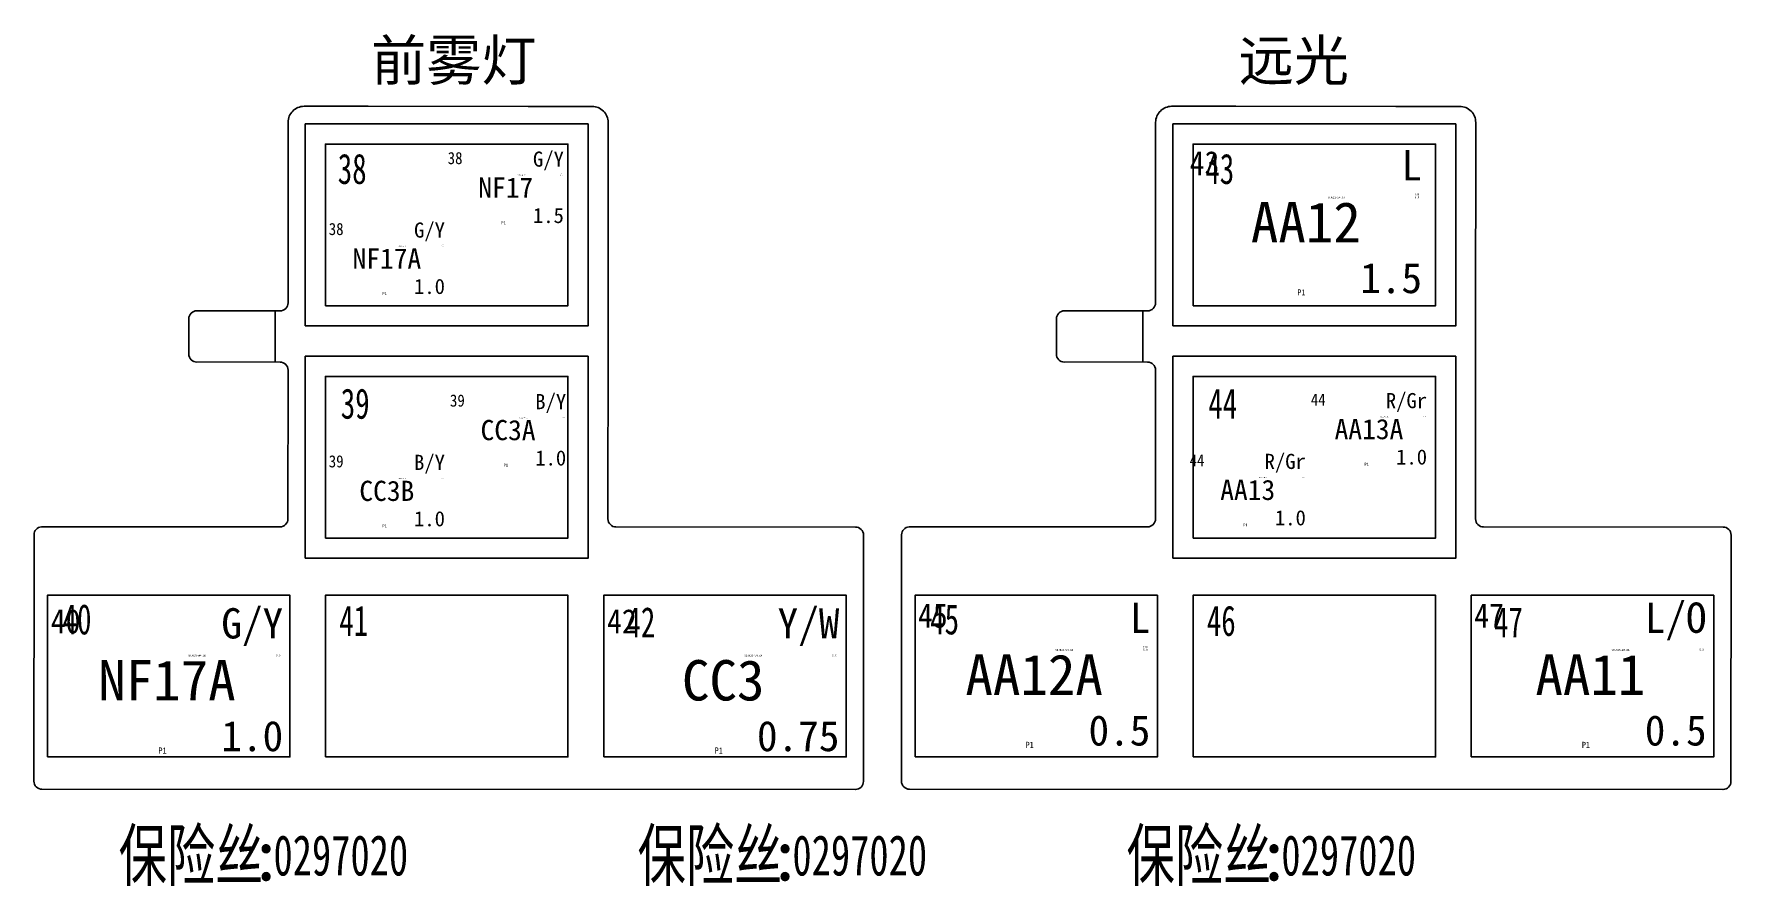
# Model space of a CAD drawing. Header units: millimetres. Extents: x -2653 to 6698, y -4403 to -42.
# Drawn here: x -1337.2 to -1253.2, y -793.9 to -751.8 of the extents above; entities that cross this region are included whole.
import ezdxf
from ezdxf.enums import TextEntityAlignment as Align

# ---------------------------------------------------------------- set-up
doc = ezdxf.new("R2010")
doc.units = ezdxf.units.MM
doc.header["$MEASUREMENT"] = 0
for name, color, linetype in [('文字', 3, 'Continuous'), ('轮廓线', 7, 'Continuous'), ('附件-供应商', 43, 'Continuous'), ('附件-名称', 53, 'Continuous'), ('附件-数量', 21, 'Continuous'), ('附件-编码', 52, 'Continuous')]:
    doc.layers.add(name, color=color, linetype=linetype)
for name, color, linetype, plot in [('附件-不打印', 2, 'Continuous', False), ('隐藏-剥皮长度', 2, 'Continuous', False), ('隐藏-加余量', 1, 'Continuous', False), ('隐藏-备注', 1, 'Continuous', False), ('隐藏-孔位', 1, 'Continuous', False), ('隐藏-对应端子', 2, 'Continuous', False), ('隐藏-规格', 1, 'Continuous', False), ('隐藏-辅助信息', 3, 'Continuous', False), ('隐藏-防水栓', 2, 'Continuous', False)]:
    doc.layers.add(name, color=color, linetype=linetype, plot=plot)
doc.styles.add('CL', font='', dxfattribs={"height": 2})
doc.styles.get("Standard").update_dxf_attribs({"font": 'txt', "bigfont": 'gbcbig.shx'})
doc.styles.add('灯泡', font='', dxfattribs={"width": 0.7})
doc.styles.get('CL').set_extended_font_data('SimSun')
doc.styles.get('灯泡').set_extended_font_data('NSimSun')

# ---------------------------------------------------------------- blocks, each defined once
blk = doc.blocks.new('BX22012-1成')
at = {"color": 0, "lineweight": -3, "ltscale": 0.0792}
for p, q in [((921.52, 145.901), (918.352, 145.899)), ((964.46, 145.901), (961.292, 145.899))]:
    blk.add_line(p, q, dxfattribs=at)
at = {"color": 0, "lineweight": -3, "ltscale": 0.198}
for p, q in [((929.44, 145.898), (921.52, 145.901)), ((972.38, 145.898), (964.46, 145.901))]:
    blk.add_line(p, q, dxfattribs=at)
at = {"color": 0, "lineweight": -3, "ltscale": 0.079195}
for p, q in [((932.607, 145.894), (929.44, 145.898)), ((975.548, 145.894), (972.38, 145.898))]:
    blk.add_line(p, q, dxfattribs=at)
at = {"color": 0, "lineweight": -3, "ltscale": 0.189884}
for p, q in [((917.559, 145.108), (917.557, 136.971)), ((960.5, 145.108), (960.498, 136.971))]:
    blk.add_line(p, q, dxfattribs=at)
at = {"color": 0, "lineweight": -3, "ltscale": 0.249284}
for p, q in [((933.396, 134.59), (933.399, 145.102)), ((976.337, 134.59), (976.34, 145.102))]:
    blk.add_line(p, q, dxfattribs=at)
at = {"color": 0, "lineweight": -3, "ltscale": 0.019995}
for p, q in [((917.557, 136.971), (917.556, 136.171)), ((960.498, 136.971), (960.497, 136.171))]:
    blk.add_line(p, q, dxfattribs=at)
at = {"color": 0, "lineweight": -3, "ltscale": 0.043559}
for p, q in [((912.646, 135.381), (912.645, 133.638)), ((955.587, 135.381), (955.586, 133.638))]:
    blk.add_line(p, q, dxfattribs=at)
at = {"color": 0, "lineweight": -3, "ltscale": 0.09702}
for p, q in [((916.923, 135.775), (913.042, 135.777)), ((959.863, 135.775), (955.983, 135.777))]:
    blk.add_line(p, q, dxfattribs=at)
at = {"color": 0, "lineweight": -3, "ltscale": 0.063359}
for p, q in [((916.922, 133.246), (916.923, 135.781)), ((959.863, 133.246), (959.863, 135.781))]:
    blk.add_line(p, q, dxfattribs=at)
at = {"color": 0, "lineweight": -3, "ltscale": 0.005941}
for p, q in [((916.923, 135.775), (917.16, 135.775)), ((959.863, 135.775), (960.101, 135.775)), ((916.922, 133.244), (917.16, 133.241)), ((959.863, 133.244), (960.1, 133.241))]:
    blk.add_line(p, q, dxfattribs=at)
at = {"color": 0, "lineweight": -3, "ltscale": 0.227895}
for p, q in [((933.393, 125.474), (933.396, 134.59)), ((976.334, 125.474), (976.337, 134.59))]:
    blk.add_line(p, q, dxfattribs=at)
at = {"color": 0, "lineweight": -3, "ltscale": 0.097021}
for p, q in [((913.041, 133.242), (916.922, 133.246)), ((955.982, 133.242), (959.863, 133.246))]:
    blk.add_line(p, q, dxfattribs=at)
at = {"color": 0, "lineweight": -3, "ltscale": 0.184138}
for p, q in [((917.555, 132.845), (917.553, 125.479)), ((960.496, 132.845), (960.494, 125.479))]:
    blk.add_line(p, q, dxfattribs=at)
at = {"color": 0, "lineweight": -3, "ltscale": 0.304921}
for p, q in [((904.984, 124.688), (904.98, 112.491)), ((947.925, 124.688), (947.92, 112.491))]:
    blk.add_line(p, q, dxfattribs=at)
at = {"color": 0, "lineweight": -3, "ltscale": 0.06732}
for p, q in [((917.157, 125.083), (914.464, 125.084)), ((960.097, 125.083), (957.405, 125.084))]:
    blk.add_line(p, q, dxfattribs=at)
at = {"color": 0, "lineweight": -3, "ltscale": 0.134639}
for p, q in [((945.643, 125.076), (933.789, 125.077)), ((988.584, 125.076), (976.729, 125.077))]:
    blk.add_line(p, q, dxfattribs=at)
at = {"color": 0, "lineweight": -3}
for p, q in [((905.375, 112.095), (945.652, 112.087)), ((948.316, 112.095), (988.593, 112.087))]:
    blk.add_line(p, q, dxfattribs=at)
for points in [[(919.41, 136.026), (931.41, 136.026), (931.41, 144.026), (919.41, 144.026)], [(962.351, 136.026), (974.351, 136.026), (974.351, 144.026), (962.351, 144.026)], [(919.41, 124.526), (931.41, 124.526), (931.41, 132.526), (919.41, 132.526)], [(962.351, 124.526), (974.351, 124.526), (974.351, 132.526), (962.351, 132.526)], [(905.65, 113.694), (917.65, 113.694), (917.65, 121.694), (905.65, 121.694)], [(919.41, 113.694), (931.41, 113.694), (931.41, 121.694), (919.41, 121.694)], [(933.182, 113.694), (945.182, 113.694), (945.182, 121.694), (933.182, 121.694)], [(948.59, 113.694), (960.59, 113.694), (960.59, 121.694), (948.59, 121.694)], [(962.351, 113.694), (974.351, 113.694), (974.351, 121.694), (962.351, 121.694)], [(976.122, 113.694), (988.122, 113.694), (988.122, 121.694), (976.122, 121.694)]]:
    blk.add_lwpolyline(points, close=True, dxfattribs=at)
for centre, radius, start, end in [((918.351, 145.107), 0.792, 89.98037, 179.98038), ((932.607, 145.102), 0.792, 359.98039, 89.99397), ((961.292, 145.107), 0.792, 89.98037, 179.98038), ((975.548, 145.102), 0.792, 359.98039, 89.99397), ((917.16, 136.171), 0.396, 269.98038, 359.98039), ((960.101, 136.171), 0.396, 269.98038, 359.98039), ((913.042, 135.381), 0.396, 89.98037, 179.98038), ((955.983, 135.381), 0.396, 89.98037, 179.98038), ((913.041, 133.638), 0.396, 179.98038, 269.98038), ((955.982, 133.638), 0.396, 179.98038, 269.98038), ((917.159, 132.845), 0.396, 359.98039, 89.98037), ((960.1, 132.845), 0.396, 359.98039, 89.98037), ((917.157, 125.479), 0.396, 269.98038, 359.98039), ((933.789, 125.473), 0.396, 179.98038, 269.98038), ((960.098, 125.479), 0.396, 269.98038, 359.98039), ((976.73, 125.473), 0.396, 179.98038, 269.98038), ((905.38, 124.688), 0.396, 94.04068, 179.98038), ((945.643, 124.68), 0.396, 359.98039, 89.98037), ((948.321, 124.688), 0.396, 94.04068, 179.98038), ((988.583, 124.68), 0.396, 359.98039, 89.98037), ((905.376, 112.491), 0.396, 179.98038, 269.98038), ((945.639, 112.483), 0.396, 269.98038, 359.98039), ((948.316, 112.491), 0.396, 179.98038, 269.98038), ((988.579, 112.483), 0.396, 269.98038, 359.98039)]:
    blk.add_arc(centre, radius, start, end, dxfattribs=at)
at = {"layer": '轮廓线', "color": 0, "lineweight": -3}
for p, q in [((917.157, 125.083), (905.352, 125.083)), ((946.035, 112.483), (946.039, 124.68)), ((960.097, 125.083), (948.293, 125.083)), ((988.975, 112.483), (988.979, 124.68))]:
    blk.add_line(p, q, dxfattribs=at)
for points in [[(918.41, 135.026), (932.41, 135.026), (932.41, 145.026), (918.41, 145.026)], [(961.351, 135.026), (975.351, 135.026), (975.351, 145.026), (961.351, 145.026)], [(918.41, 123.526), (932.41, 123.526), (932.41, 133.526), (918.41, 133.526)], [(961.351, 123.526), (975.351, 123.526), (975.351, 133.526), (961.351, 133.526)]]:
    blk.add_lwpolyline(points, close=True, dxfattribs=at)
at = {"color": 0, "lineweight": -3, "char_height": 1.5, "width": 3.6791, "attachment_point": 1, "style": '灯泡'}
for s, insert in [('38', (920.018, 143.555)), ('43', (962.959, 143.555)), ('39', (920.166, 131.936)), ('44', (963.107, 131.936)), ('40', (906.399, 121.26)), ('41', (920.092, 121.186)), ('42', (934.304, 121.112)), ('45', (949.339, 121.26)), ('46', (963.033, 121.186)), ('47', (977.245, 121.112))]:
    blk.add_mtext(s, dxfattribs=dict(at, insert=insert))
blk = doc.blocks.new('电线2')
at = {"layer": '轮廓线', "color": 7, "style": 'CL', "flags": 4}
for tag, p in [('颜色', (5.879, 2.803)), ('线径', (5.879, -2.776))]:
    blk.add_attdef(tag, text='', height=1.5, dxfattribs=at).set_placement(p, align=Align.MIDDLE_RIGHT)
blk.add_attdef('线号', text='', height=2, dxfattribs=at).set_placement((0.127, -0.016), align=Align.MIDDLE_CENTER)
at = {"layer": '隐藏-剥皮长度', "color": 2, "style": 'CL', "width": 0.9, "flags": 4}
blk.add_attdef('剥皮', text='', height=0.1, dxfattribs=at).set_placement((5.742, 1.222), align=Align.MIDDLE_RIGHT)
at = {"layer": '隐藏-加余量', "color": 1, "style": 'CL', "width": 0.9, "flags": 4}
blk.add_attdef('加余量', text='', height=0.1, dxfattribs=at).set_placement((5.742, 1.362), align=Align.MIDDLE_RIGHT)
at = {"layer": '隐藏-备注', "color": 1, "style": 'CL', "width": 0.9, "flags": 5}
blk.add_attdef('备注', text='', height=0.1, dxfattribs=at).set_placement((3.704, -1.38), align=Align.MIDDLE_CENTER)
at = {"layer": '隐藏-孔位', "color": 6, "style": 'CL', "width": 0.9, "flags": 4}
blk.add_attdef('孔位', text='', height=1.2, dxfattribs=at).set_placement((-5.625, 2.907), align=Align.MIDDLE_LEFT)
at = {"layer": '隐藏-对应端子', "color": 2, "style": 'CL', "width": 0.9, "flags": 4}
blk.add_attdef('对应簧片', text='', height=0.1, dxfattribs=at).set_placement((2.055, 1.208), align=Align.MIDDLE_RIGHT)
at = {"layer": '隐藏-规格', "color": 1, "style": 'CL', "width": 0.9, "flags": 5}
blk.add_attdef('规格', text='', height=0.2, dxfattribs=at).set_placement((5.742, -1.391), align=Align.MIDDLE_RIGHT)
at = {"layer": '隐藏-辅助信息', "color": 3, "style": 'CL', "width": 0.9, "flags": 5}
for tag, p in [('供方编码', (3.704, 1.236)), ('编码', (3.704, 1.37))]:
    blk.add_attdef(tag, text='', height=0.1, dxfattribs=at).set_placement(p, align=Align.MIDDLE_CENTER)
at = {"layer": '隐藏-辅助信息', "color": 2, "style": 'CL', "width": 0.9, "flags": 5}
for tag, p in [('辅助', (3.704, 1.511)), ('标识管', (3.704, -1.138))]:
    blk.add_attdef(tag, text='', height=0.1, dxfattribs=at).set_placement(p, align=Align.MIDDLE_CENTER)
at = {"layer": '隐藏-辅助信息', "color": 3, "style": 'CL', "width": 0.9, "flags": 5}
for tag, p in [('线种', (2.055, -1.261)), ('工位', (2.055, -1.38))]:
    blk.add_attdef(tag, text='', height=0.1, dxfattribs=at).set_placement(p, align=Align.MIDDLE_RIGHT)
at = {"layer": '隐藏-辅助信息', "color": 1, "style": 'CL', "width": 0.9, "flags": 5}
blk.add_attdef('选项', text='', height=0.1, dxfattribs=at).set_placement((3.704, -1.261), align=Align.MIDDLE_CENTER)
at = {"layer": '隐藏-辅助信息', "color": 4, "style": 'CL', "width": 0.9, "flags": 4}
blk.add_attdef('位置', text='', height=0.3, dxfattribs=at).set_placement((-0.094, -3.491), align=Align.MIDDLE_CENTER)
at = {"layer": '隐藏-防水栓', "color": 2, "style": 'CL', "width": 0.9, "flags": 4}
blk.add_attdef('防水栓', text='', height=0.1, dxfattribs=at).set_placement((2.055, 1.362), align=Align.MIDDLE_RIGHT)
blk = doc.blocks.new('附件')
at = {"layer": '文字', "color": 3, "style": 'CL'}
blk.add_text(':', height=2.5, dxfattribs=at).set_placement((-3.788, -0.382), align=Align.MIDDLE_CENTER)
at = {"layer": '附件-不打印', "color": 3, "style": 'CL', "width": 0.7, "flags": 5}
for tag, p in [('供方编码', (-8.485, -1.616)), ('范围', (-8.485, -1.318)), ('工位', (-6.896, -1.318)), ('位置', (-5.306, -1.318))]:
    blk.add_attdef(tag, text='', height=0.2, dxfattribs=at).set_placement(p, align=Align.MIDDLE_CENTER)
at = {"layer": '附件-不打印', "color": 1, "style": 'CL'}
for tag, width, flags, p in [('选项', 0.7, 13, (-6.896, -1.616)), ('备注', 0.7, 5, (-5.306, -1.616)), ('规格', 0.7, 5, (-3.717, -1.616)), ('单位', 0.6, 1, (-3.717, -1.318))]:
    blk.add_attdef(tag, text='', height=0.2, dxfattribs=dict(at, width=width, flags=flags)).set_placement(p, align=Align.MIDDLE_CENTER)
at = {"layer": '附件-供应商', "color": 3, "style": 'CL', "width": 0.7, "flags": 8}
blk.add_attdef('供应商', text='', height=2.5, dxfattribs=at).set_placement((-13.399, -0.419), align=Align.MIDDLE_RIGHT)
at = {"layer": '附件-名称', "color": 3, "style": 'CL', "width": 0.7, "flags": 4}
blk.add_attdef('名称', text='', height=2.5, dxfattribs=at).set_placement((-3.92, -0.382), align=Align.MIDDLE_RIGHT)
at = {"layer": '附件-数量', "color": 2, "style": 'CL', "width": 0.7, "flags": 2}
blk.add_attdef('*', text='', height=1, dxfattribs=at).set_placement((15.719, -0.382), align=Align.MIDDLE_CENTER)
at = {"layer": '附件-数量', "color": 2, "style": 'CL', "width": 0.7, "flags": 4}
blk.add_attdef('数量', text='', height=1.2, dxfattribs=at).set_placement((16.072, -0.382), align=Align.MIDDLE_LEFT)
at = {"layer": '附件-编码', "color": 2, "style": 'CL', "width": 0.7, "flags": 4}
blk.add_attdef('编码', text='', height=2.5, dxfattribs=at).set_placement((-3.651, -0.382), align=Align.MIDDLE_LEFT)

msp = doc.modelspace()

# ---------------------------------------------------------------- block references
msp.add_blockref('BX22012-1成', (-2242.141, -901.243))
at = {"lineweight": -3}
ref = msp.add_blockref('电线2', (-1313.871, -759.358), dxfattribs=dict(at, xscale=0.5, yscale=0.5, zscale=0.5))
ref.add_attrib('线号', 'NF17', dxfattribs={"layer": '轮廓线', "color": 7, "height": 1, "style": 'CL'}).set_placement((-1313.808, -759.366), align=Align.MIDDLE_CENTER)
ref.add_attrib('线径', '1.5', dxfattribs={"layer": '轮廓线', "color": 7, "height": 0.75, "style": 'CL'}).set_placement((-1310.932, -760.746), align=Align.MIDDLE_RIGHT)
ref.add_attrib('颜色', 'G/Y', dxfattribs={"layer": '轮廓线', "color": 7, "height": 0.75, "style": 'CL'}).set_placement((-1310.932, -757.956), align=Align.MIDDLE_RIGHT)
ref.add_attrib('孔位', '38', dxfattribs={"layer": '隐藏-孔位', "color": 6, "height": 0.6, "style": 'CL', "width": 0.9}).set_placement((-1316.683, -757.905), align=Align.MIDDLE_LEFT)
ref.add_attrib('剥皮', '5.0', dxfattribs={"layer": '隐藏-剥皮长度', "color": 2, "height": 0.05, "style": 'CL', "width": 0.9}).set_placement((-1311, -758.747), align=Align.MIDDLE_RIGHT)
ref.add_attrib('对应簧片', 'DJ621-W6.3C', dxfattribs={"layer": '隐藏-对应端子', "color": 2, "height": 0.05, "style": 'CL', "width": 0.9}).set_placement((-1312.843, -758.754), align=Align.MIDDLE_RIGHT)
ref.add_attrib('加余量', '100', dxfattribs={"layer": '隐藏-加余量', "color": 1, "height": 0.05, "style": 'CL', "width": 0.9}).set_placement((-1311, -758.677), align=Align.MIDDLE_RIGHT)
ref.add_attrib('位置', 'P1', dxfattribs={"layer": '隐藏-辅助信息', "color": 4, "height": 0.15, "style": 'CL', "width": 0.9}).set_placement((-1313.918, -761.103), align=Align.MIDDLE_CENTER)
ref = msp.add_blockref('电线2', (-1274.335, -761.066), dxfattribs=at)
ref.add_attrib('线号', 'AA12', dxfattribs={"layer": '轮廓线', "color": 7, "height": 2, "style": 'CL'}).set_placement((-1274.208, -761.082), align=Align.MIDDLE_CENTER)
ref.add_attrib('线径', '1.5', dxfattribs={"layer": '轮廓线', "color": 7, "height": 1.5, "style": 'CL'}).set_placement((-1268.456, -763.842), align=Align.MIDDLE_RIGHT)
ref.add_attrib('颜色', 'L', dxfattribs={"layer": '轮廓线', "color": 7, "height": 1.5, "style": 'CL'}).set_placement((-1268.456, -758.262), align=Align.MIDDLE_RIGHT)
ref.add_attrib('孔位', '43', dxfattribs={"layer": '隐藏-孔位', "color": 6, "height": 1.2, "style": 'CL', "width": 0.9}).set_placement((-1279.959, -758.159), align=Align.MIDDLE_LEFT)
ref.add_attrib('剥皮', '5.0', dxfattribs={"layer": '隐藏-剥皮长度', "color": 2, "height": 0.1, "style": 'CL', "width": 0.9}).set_placement((-1268.593, -759.844), align=Align.MIDDLE_RIGHT)
ref.add_attrib('对应簧片', 'DJ621-W6.3B', dxfattribs={"layer": '隐藏-对应端子', "color": 2, "height": 0.1, "style": 'CL', "width": 0.9}).set_placement((-1272.279, -759.858), align=Align.MIDDLE_RIGHT)
ref.add_attrib('加余量', '100', dxfattribs={"layer": '隐藏-加余量', "color": 1, "height": 0.1, "style": 'CL', "width": 0.9}).set_placement((-1268.593, -759.704), align=Align.MIDDLE_RIGHT)
ref.add_attrib('位置', 'P1', dxfattribs={"layer": '隐藏-辅助信息', "color": 4, "height": 0.3, "style": 'CL', "width": 0.9}).set_placement((-1274.429, -764.556), align=Align.MIDDLE_CENTER)
ref = msp.add_blockref('电线2', (-1319.757, -762.87), dxfattribs=dict(at, xscale=0.5, yscale=0.5, zscale=0.5))
ref.add_attrib('线号', 'NF17A', dxfattribs={"layer": '轮廓线', "color": 7, "height": 1, "style": 'CL'}).set_placement((-1319.694, -762.878), align=Align.MIDDLE_CENTER)
ref.add_attrib('线径', '1.0', dxfattribs={"layer": '轮廓线', "color": 7, "height": 0.75, "style": 'CL'}).set_placement((-1316.818, -764.258), align=Align.MIDDLE_RIGHT)
ref.add_attrib('颜色', 'G/Y', dxfattribs={"layer": '轮廓线', "color": 7, "height": 0.75, "style": 'CL'}).set_placement((-1316.818, -761.468), align=Align.MIDDLE_RIGHT)
ref.add_attrib('孔位', '38', dxfattribs={"layer": '隐藏-孔位', "color": 6, "height": 0.6, "style": 'CL', "width": 0.9}).set_placement((-1322.57, -761.416), align=Align.MIDDLE_LEFT)
ref.add_attrib('剥皮', '5.0', dxfattribs={"layer": '隐藏-剥皮长度', "color": 2, "height": 0.05, "style": 'CL', "width": 0.9}).set_placement((-1316.886, -762.259), align=Align.MIDDLE_RIGHT)
ref.add_attrib('对应簧片', 'DJ621-W6.3C', dxfattribs={"layer": '隐藏-对应端子', "color": 2, "height": 0.05, "style": 'CL', "width": 0.9}).set_placement((-1318.73, -762.266), align=Align.MIDDLE_RIGHT)
ref.add_attrib('加余量', '100', dxfattribs={"layer": '隐藏-加余量', "color": 1, "height": 0.05, "style": 'CL', "width": 0.9}).set_placement((-1316.886, -762.189), align=Align.MIDDLE_RIGHT)
ref.add_attrib('位置', 'P1', dxfattribs={"layer": '隐藏-辅助信息', "color": 4, "height": 0.15, "style": 'CL', "width": 0.9}).set_placement((-1319.804, -764.615), align=Align.MIDDLE_CENTER)
ref = msp.add_blockref('电线2', (-1313.757, -771.361), dxfattribs=dict(at, xscale=0.5, yscale=0.5, zscale=0.5))
ref.add_attrib('线号', 'CC3A', dxfattribs={"layer": '轮廓线', "color": 7, "height": 1, "style": 'CL'}).set_placement((-1313.694, -771.37), align=Align.MIDDLE_CENTER)
ref.add_attrib('线径', '1.0', dxfattribs={"layer": '轮廓线', "color": 7, "height": 0.75, "style": 'CL'}).set_placement((-1310.818, -772.749), align=Align.MIDDLE_RIGHT)
ref.add_attrib('颜色', 'B/Y', dxfattribs={"layer": '轮廓线', "color": 7, "height": 0.75, "style": 'CL'}).set_placement((-1310.818, -769.96), align=Align.MIDDLE_RIGHT)
ref.add_attrib('孔位', '39', dxfattribs={"layer": '隐藏-孔位', "color": 6, "height": 0.6, "style": 'CL', "width": 0.9}).set_placement((-1316.57, -769.908), align=Align.MIDDLE_LEFT)
ref.add_attrib('剥皮', '5.0', dxfattribs={"layer": '隐藏-剥皮长度', "color": 2, "height": 0.05, "style": 'CL', "width": 0.9}).set_placement((-1310.886, -770.751), align=Align.MIDDLE_RIGHT)
ref.add_attrib('对应簧片', 'DJ621-W6.3C', dxfattribs={"layer": '隐藏-对应端子', "color": 2, "height": 0.05, "style": 'CL', "width": 0.9}).set_placement((-1312.73, -770.757), align=Align.MIDDLE_RIGHT)
ref.add_attrib('位置', 'P1', dxfattribs={"layer": '隐藏-辅助信息', "color": 4, "height": 0.15, "style": 'CL', "width": 0.9}).set_placement((-1313.804, -773.107), align=Align.MIDDLE_CENTER)
ref = msp.add_blockref('电线2', (-1271.148, -771.313), dxfattribs=dict(at, xscale=0.5, yscale=0.5, zscale=0.5))
ref.add_attrib('线号', 'AA13A', dxfattribs={"layer": '轮廓线', "color": 7, "height": 1, "style": 'CL'}).set_placement((-1271.084, -771.321), align=Align.MIDDLE_CENTER)
ref.add_attrib('线径', '1.0', dxfattribs={"layer": '轮廓线', "color": 7, "height": 0.75, "style": 'CL'}).set_placement((-1268.208, -772.701), align=Align.MIDDLE_RIGHT)
ref.add_attrib('颜色', 'R/Gr', dxfattribs={"layer": '轮廓线', "color": 7, "height": 0.75, "style": 'CL'}).set_placement((-1268.208, -769.911), align=Align.MIDDLE_RIGHT)
ref.add_attrib('孔位', '44', dxfattribs={"layer": '隐藏-孔位', "color": 6, "height": 0.6, "style": 'CL', "width": 0.9}).set_placement((-1273.96, -769.86), align=Align.MIDDLE_LEFT)
ref.add_attrib('剥皮', '5.0', dxfattribs={"layer": '隐藏-剥皮长度', "color": 2, "height": 0.05, "style": 'CL', "width": 0.9}).set_placement((-1268.277, -770.702), align=Align.MIDDLE_RIGHT)
ref.add_attrib('对应簧片', 'DJ621-W6.3C', dxfattribs={"layer": '隐藏-对应端子', "color": 2, "height": 0.05, "style": 'CL', "width": 0.9}).set_placement((-1270.12, -770.709), align=Align.MIDDLE_RIGHT)
ref.add_attrib('位置', 'P1', dxfattribs={"layer": '隐藏-辅助信息', "color": 4, "height": 0.15, "style": 'CL', "width": 0.9}).set_placement((-1271.195, -773.058), align=Align.MIDDLE_CENTER)
ref = msp.add_blockref('电线2', (-1319.757, -774.37), dxfattribs=dict(at, xscale=0.5, yscale=0.5, zscale=0.5))
ref.add_attrib('线号', 'CC3B', dxfattribs={"layer": '轮廓线', "color": 7, "height": 1, "style": 'CL'}).set_placement((-1319.694, -774.378), align=Align.MIDDLE_CENTER)
ref.add_attrib('线径', '1.0', dxfattribs={"layer": '轮廓线', "color": 7, "height": 0.75, "style": 'CL'}).set_placement((-1316.818, -775.758), align=Align.MIDDLE_RIGHT)
ref.add_attrib('颜色', 'B/Y', dxfattribs={"layer": '轮廓线', "color": 7, "height": 0.75, "style": 'CL'}).set_placement((-1316.818, -772.968), align=Align.MIDDLE_RIGHT)
ref.add_attrib('孔位', '39', dxfattribs={"layer": '隐藏-孔位', "color": 6, "height": 0.6, "style": 'CL', "width": 0.9}).set_placement((-1322.57, -772.916), align=Align.MIDDLE_LEFT)
ref.add_attrib('剥皮', '5.0', dxfattribs={"layer": '隐藏-剥皮长度', "color": 2, "height": 0.05, "style": 'CL', "width": 0.9}).set_placement((-1316.886, -773.759), align=Align.MIDDLE_RIGHT)
ref.add_attrib('对应簧片', 'DJ621-W6.3C', dxfattribs={"layer": '隐藏-对应端子', "color": 2, "height": 0.05, "style": 'CL', "width": 0.9}).set_placement((-1318.73, -773.766), align=Align.MIDDLE_RIGHT)
ref.add_attrib('位置', 'P1', dxfattribs={"layer": '隐藏-辅助信息', "color": 4, "height": 0.15, "style": 'CL', "width": 0.9}).set_placement((-1319.804, -776.115), align=Align.MIDDLE_CENTER)
ref = msp.add_blockref('电线2', (-1277.148, -774.322), dxfattribs=dict(at, xscale=0.5, yscale=0.5, zscale=0.5))
ref.add_attrib('线号', 'AA13', dxfattribs={"layer": '轮廓线', "color": 7, "height": 1, "style": 'CL'}).set_placement((-1277.084, -774.33), align=Align.MIDDLE_CENTER)
ref.add_attrib('线径', '1.0', dxfattribs={"layer": '轮廓线', "color": 7, "height": 0.75, "style": 'CL'}).set_placement((-1274.208, -775.71), align=Align.MIDDLE_RIGHT)
ref.add_attrib('颜色', 'R/Gr', dxfattribs={"layer": '轮廓线', "color": 7, "height": 0.75, "style": 'CL'}).set_placement((-1274.208, -772.92), align=Align.MIDDLE_RIGHT)
ref.add_attrib('孔位', '44', dxfattribs={"layer": '隐藏-孔位', "color": 6, "height": 0.6, "style": 'CL', "width": 0.9}).set_placement((-1279.96, -772.868), align=Align.MIDDLE_LEFT)
ref.add_attrib('剥皮', '5.0', dxfattribs={"layer": '隐藏-剥皮长度', "color": 2, "height": 0.05, "style": 'CL', "width": 0.9}).set_placement((-1274.277, -773.711), align=Align.MIDDLE_RIGHT)
ref.add_attrib('对应簧片', 'DJ621-W6.3C', dxfattribs={"layer": '隐藏-对应端子', "color": 2, "height": 0.05, "style": 'CL', "width": 0.9}).set_placement((-1276.12, -773.718), align=Align.MIDDLE_RIGHT)
ref.add_attrib('位置', 'P1', dxfattribs={"layer": '隐藏-辅助信息', "color": 4, "height": 0.15, "style": 'CL', "width": 0.9}).set_placement((-1277.195, -776.067), align=Align.MIDDLE_CENTER)
ref = msp.add_blockref('电线2', (-1330.704, -783.739), dxfattribs=at)
ref.add_attrib('线号', 'NF17A', dxfattribs={"layer": '轮廓线', "color": 7, "height": 2, "style": 'CL'}).set_placement((-1330.577, -783.755), align=Align.MIDDLE_CENTER)
ref.add_attrib('线径', '1.0', dxfattribs={"layer": '轮廓线', "color": 7, "height": 1.5, "style": 'CL'}).set_placement((-1324.825, -786.514), align=Align.MIDDLE_RIGHT)
ref.add_attrib('颜色', 'G/Y', dxfattribs={"layer": '轮廓线', "color": 7, "height": 1.5, "style": 'CL'}).set_placement((-1324.825, -780.935), align=Align.MIDDLE_RIGHT)
ref.add_attrib('孔位', '40', dxfattribs={"layer": '隐藏-孔位', "color": 6, "height": 1.2, "style": 'CL', "width": 0.9}).set_placement((-1336.328, -780.832), align=Align.MIDDLE_LEFT)
ref.add_attrib('剥皮', '5.0', dxfattribs={"layer": '隐藏-剥皮长度', "color": 2, "height": 0.1, "style": 'CL', "width": 0.9}).set_placement((-1324.962, -782.517), align=Align.MIDDLE_RIGHT)
ref.add_attrib('对应簧片', 'SDJ623-W4.8B', dxfattribs={"layer": '隐藏-对应端子', "color": 2, "height": 0.1, "style": 'CL', "width": 0.9}).set_placement((-1328.648, -782.53), align=Align.MIDDLE_RIGHT)
ref.add_attrib('位置', 'P1', dxfattribs={"layer": '隐藏-辅助信息', "color": 4, "height": 0.3, "style": 'CL', "width": 0.9}).set_placement((-1330.798, -787.229), align=Align.MIDDLE_CENTER)
ref = msp.add_blockref('电线2', (-1303.172, -783.739), dxfattribs=at)
ref.add_attrib('线号', 'CC3', dxfattribs={"layer": '轮廓线', "color": 7, "height": 2, "style": 'CL'}).set_placement((-1303.045, -783.755), align=Align.MIDDLE_CENTER)
ref.add_attrib('线径', '0.75', dxfattribs={"layer": '轮廓线', "color": 7, "height": 1.5, "style": 'CL'}).set_placement((-1297.293, -786.514), align=Align.MIDDLE_RIGHT)
ref.add_attrib('颜色', 'Y/W', dxfattribs={"layer": '轮廓线', "color": 7, "height": 1.5, "style": 'CL'}).set_placement((-1297.293, -780.935), align=Align.MIDDLE_RIGHT)
ref.add_attrib('孔位', '42', dxfattribs={"layer": '隐藏-孔位', "color": 6, "height": 1.2, "style": 'CL', "width": 0.9}).set_placement((-1308.796, -780.832), align=Align.MIDDLE_LEFT)
ref.add_attrib('剥皮', '5.0', dxfattribs={"layer": '隐藏-剥皮长度', "color": 2, "height": 0.1, "style": 'CL', "width": 0.9}).set_placement((-1297.43, -782.517), align=Align.MIDDLE_RIGHT)
ref.add_attrib('对应簧片', 'SDJ623-W4.8A', dxfattribs={"layer": '隐藏-对应端子', "color": 2, "height": 0.1, "style": 'CL', "width": 0.9}).set_placement((-1301.116, -782.53), align=Align.MIDDLE_RIGHT)
ref.add_attrib('位置', 'P1', dxfattribs={"layer": '隐藏-辅助信息', "color": 4, "height": 0.3, "style": 'CL', "width": 0.9}).set_placement((-1303.266, -787.229), align=Align.MIDDLE_CENTER)
ref = msp.add_blockref('电线2', (-1287.782, -783.459), dxfattribs=at)
ref.add_attrib('线号', 'AA12A', dxfattribs={"layer": '轮廓线', "color": 7, "height": 2, "style": 'CL'}).set_placement((-1287.655, -783.476), align=Align.MIDDLE_CENTER)
ref.add_attrib('线径', '0.5', dxfattribs={"layer": '轮廓线', "color": 7, "height": 1.5, "style": 'CL'}).set_placement((-1281.903, -786.235), align=Align.MIDDLE_RIGHT)
ref.add_attrib('颜色', 'L', dxfattribs={"layer": '轮廓线', "color": 7, "height": 1.5, "style": 'CL'}).set_placement((-1281.903, -780.656), align=Align.MIDDLE_RIGHT)
ref.add_attrib('孔位', '45', dxfattribs={"layer": '隐藏-孔位', "color": 6, "height": 1.2, "style": 'CL', "width": 0.9}).set_placement((-1293.406, -780.552), align=Align.MIDDLE_LEFT)
ref.add_attrib('剥皮', '5.0', dxfattribs={"layer": '隐藏-剥皮长度', "color": 2, "height": 0.1, "style": 'CL', "width": 0.9}).set_placement((-1282.04, -782.238), align=Align.MIDDLE_RIGHT)
ref.add_attrib('对应簧片', 'SDJ623-W4.8A', dxfattribs={"layer": '隐藏-对应端子', "color": 2, "height": 0.1, "style": 'CL', "width": 0.9}).set_placement((-1285.726, -782.251), align=Align.MIDDLE_RIGHT)
ref.add_attrib('加余量', '100', dxfattribs={"layer": '隐藏-加余量', "color": 1, "height": 0.1, "style": 'CL', "width": 0.9}).set_placement((-1282.04, -782.098), align=Align.MIDDLE_RIGHT)
ref.add_attrib('位置', 'P1', dxfattribs={"layer": '隐藏-辅助信息', "color": 4, "height": 0.3, "style": 'CL', "width": 0.9}).set_placement((-1287.876, -786.95), align=Align.MIDDLE_CENTER)
ref = msp.add_blockref('电线2', (-1260.25, -783.459), dxfattribs=at)
ref.add_attrib('线号', 'AA11', dxfattribs={"layer": '轮廓线', "color": 7, "height": 2, "style": 'CL'}).set_placement((-1260.123, -783.476), align=Align.MIDDLE_CENTER)
ref.add_attrib('线径', '0.5', dxfattribs={"layer": '轮廓线', "color": 7, "height": 1.5, "style": 'CL'}).set_placement((-1254.371, -786.235), align=Align.MIDDLE_RIGHT)
ref.add_attrib('颜色', 'L/O', dxfattribs={"layer": '轮廓线', "color": 7, "height": 1.5, "style": 'CL'}).set_placement((-1254.371, -780.656), align=Align.MIDDLE_RIGHT)
ref.add_attrib('孔位', '47', dxfattribs={"layer": '隐藏-孔位', "color": 6, "height": 1.2, "style": 'CL', "width": 0.9}).set_placement((-1265.875, -780.552), align=Align.MIDDLE_LEFT)
ref.add_attrib('剥皮', '5.0', dxfattribs={"layer": '隐藏-剥皮长度', "color": 2, "height": 0.1, "style": 'CL', "width": 0.9}).set_placement((-1254.508, -782.238), align=Align.MIDDLE_RIGHT)
ref.add_attrib('对应簧片', 'SDJ623-W4.8A', dxfattribs={"layer": '隐藏-对应端子', "color": 2, "height": 0.1, "style": 'CL', "width": 0.9}).set_placement((-1258.194, -782.251), align=Align.MIDDLE_RIGHT)
ref.add_attrib('位置', 'P1', dxfattribs={"layer": '隐藏-辅助信息', "color": 4, "height": 0.3, "style": 'CL', "width": 0.9}).set_placement((-1260.344, -786.95), align=Align.MIDDLE_CENTER)
ref = msp.add_blockref('附件', (-1321.882, -792.034))
ref.add_attrib('名称', '保险丝', dxfattribs={"layer": '附件-名称', "color": 3, "height": 2.5, "style": 'CL', "width": 0.7, "flags": 4}).set_placement((-1325.806, -792.417), align=Align.MIDDLE_RIGHT)
ref.add_attrib('编码', '0297020', dxfattribs={"layer": '附件-编码', "color": 2, "height": 2, "style": 'CL', "width": 0.7, "flags": 4}).set_placement((-1325.306, -792.417), align=Align.MIDDLE_LEFT)
ref = msp.add_blockref('附件', (-1296.197, -792.034))
ref.add_attrib('名称', '保险丝', dxfattribs={"layer": '附件-名称', "color": 3, "height": 2.5, "style": 'CL', "width": 0.7, "flags": 4}).set_placement((-1300.121, -792.417), align=Align.MIDDLE_RIGHT)
ref.add_attrib('编码', '0297020', dxfattribs={"layer": '附件-编码', "color": 2, "height": 2, "style": 'CL', "width": 0.7, "flags": 4}).set_placement((-1299.621, -792.417), align=Align.MIDDLE_LEFT)
ref = msp.add_blockref('附件', (-1271.996, -792.034))
ref.add_attrib('名称', '保险丝', dxfattribs={"layer": '附件-名称', "color": 3, "height": 2.5, "style": 'CL', "width": 0.7, "flags": 4}).set_placement((-1275.92, -792.417), align=Align.MIDDLE_RIGHT)
ref.add_attrib('编码', '0297020', dxfattribs={"layer": '附件-编码', "color": 2, "height": 2, "style": 'CL', "width": 0.7, "flags": 4}).set_placement((-1275.42, -792.417), align=Align.MIDDLE_LEFT)

# ---------------------------------------------------------------- texts
at = {"layer": '文字', "lineweight": -3, "char_height": 2, "width": 10.94867, "attachment_point": 1}
for s, insert in [('{\\fSimSun|b0|i0|c134|p2;前雾灯}', (-1320.47, -752.066)), ('{\\fSimSun|b0|i0|c134|p2;远光}', (-1277.529, -752.066))]:
    msp.add_mtext(s, dxfattribs=dict(at, insert=insert))

doc.saveas('drawing.dxf')
